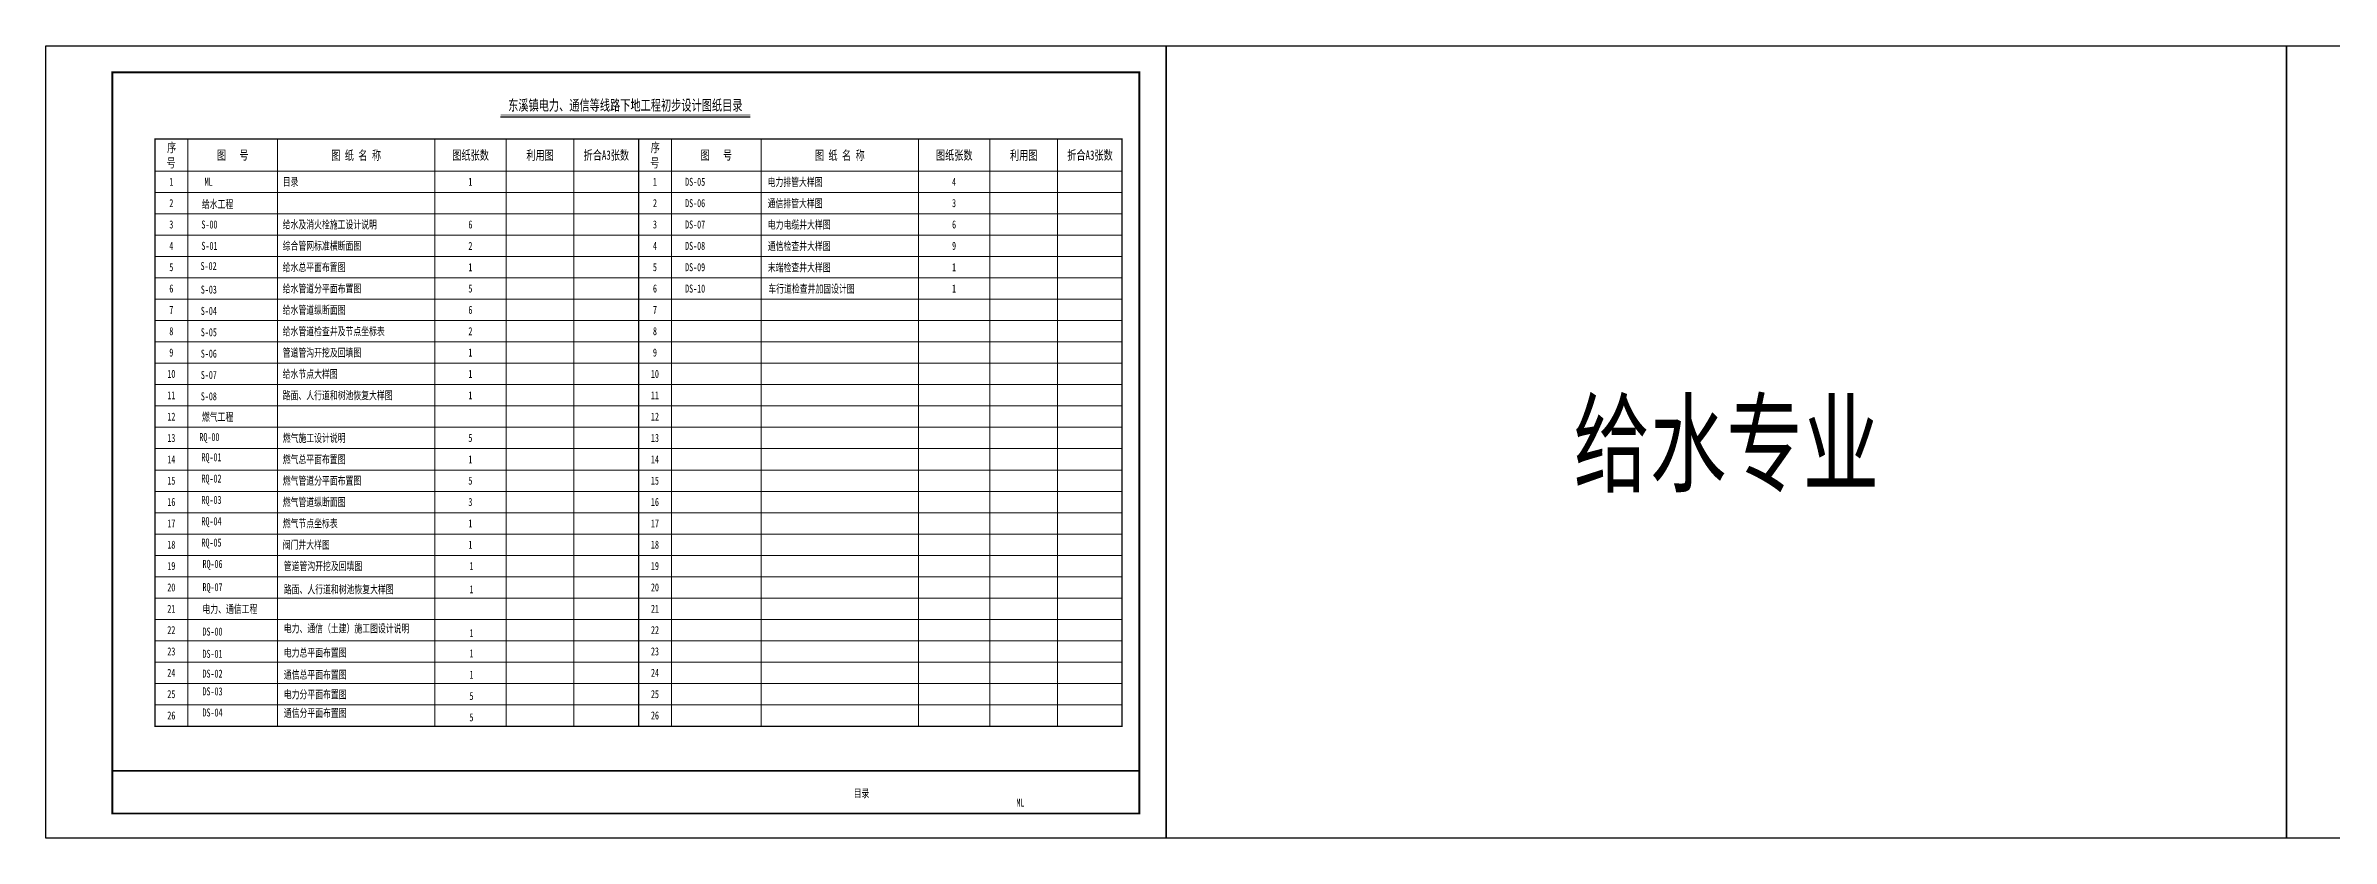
# Model space of a CAD drawing. Extents: x 2522 to 4202, y 805 to 1102.
# Drawn here: x 2522 to 3379, y 805 to 1102 of the extents above; entities that cross this region are included whole.
import ezdxf
from ezdxf.enums import TextEntityAlignment as Align

# ---------------------------------------------------------------- set-up
doc = ezdxf.new("R2010")
doc.units = 0
doc.layers.add('0-TK', color=7, linetype='Continuous')
doc.layers.add('GPSCOMMON', color=7, linetype='Continuous')
doc.styles.add('仿宋', font='simfang.ttf', dxfattribs={"width": 0.7})

msp = doc.modelspace()

# ---------------------------------------------------------------- linework, layer by layer
at = {"layer": '0-TK'}
for points in [[(2522.04, 1102.28), (2942.04, 1102.28), (2942.04, 805.28), (2522.04, 805.28)], [(2942.04, 1102.28), (3362.04, 1102.28), (3362.04, 805.28), (2942.04, 805.28)], [(3362.04, 1102.28), (3782.04, 1102.28), (3782.04, 805.28), (3362.04, 805.28)]]:
    msp.add_lwpolyline(points, close=True, dxfattribs=at)
at = {"layer": '0-TK', "const_width": 0.7}
for points in [[(2932.04, 814.56), (2547.04, 814.56), (2547.04, 1092.28), (2932.04, 1092.28)], [(2547.04, 1092.28), (2932.04, 1092.28), (2932.04, 830.56), (2547.04, 830.56)]]:
    msp.add_lwpolyline(points, close=True, dxfattribs=at)
at = {"layer": 'GPSCOMMON'}
msp.add_line((2692.58, 1075.62), (2786.15, 1075.62), dxfattribs=at)
at = {"layer": 'GPSCOMMON', "lineweight": 18}
for p, q in [((2575.3, 847.29), (2575.3, 1067.29)), ((2608.92, 1067.29), (2608.92, 847.29)), ((2608.92, 1067.29), (2608.92, 1047.29)), ((2667.89, 1067.29), (2667.89, 1047.29)), ((2694.6, 1067.29), (2694.6, 847.29)), ((2694.6, 1067.29), (2694.6, 1047.29)), ((2720.02, 1067.29), (2720.02, 847.29)), ((2720.02, 1067.29), (2720.02, 1047.29)), ((2756.61, 847.29), (2756.61, 1067.29)), ((2790.23, 1067.29), (2790.23, 847.29)), ((2790.23, 1067.29), (2790.23, 1047.29)), ((2849.2, 1067.29), (2849.2, 1047.29)), ((2875.91, 1067.29), (2875.91, 847.29)), ((2875.91, 1067.29), (2875.91, 1047.29)), ((2901.33, 1067.29), (2901.33, 847.29)), ((2901.33, 1067.29), (2901.33, 1047.29)), ((2744.26, 1055.29), (2562.95, 1055.29)), ((2925.57, 1055.29), (2744.26, 1055.29)), ((2608.92, 1047.29), (2608.92, 967.29)), ((2667.89, 1047.29), (2667.89, 847.29)), ((2694.6, 1047.29), (2694.6, 967.29)), ((2720.02, 1047.29), (2720.02, 967.29)), ((2849.2, 1047.29), (2849.2, 847.29)), ((2901.33, 1047.29), (2901.33, 967.29)), ((2744.26, 1039.29), (2562.95, 1039.29)), ((2744.26, 1039.29), (2562.95, 1039.29)), ((2925.57, 1039.29), (2744.26, 1039.29)), ((2925.57, 1039.29), (2744.26, 1039.29)), ((2744.26, 1031.29), (2562.95, 1031.29)), ((2744.26, 1031.29), (2562.95, 1031.29)), ((2925.57, 1031.29), (2744.26, 1031.29)), ((2925.57, 1031.29), (2744.26, 1031.29)), ((2744.26, 1023.29), (2562.95, 1023.29)), ((2744.26, 1023.29), (2562.95, 1023.29)), ((2925.57, 1023.29), (2744.26, 1023.29)), ((2925.57, 1023.29), (2744.26, 1023.29)), ((2744.26, 1015.29), (2562.95, 1015.29)), ((2744.26, 1015.29), (2562.95, 1015.29)), ((2925.57, 1015.29), (2744.26, 1015.29)), ((2925.57, 1015.29), (2744.26, 1015.29)), ((2744.26, 1007.29), (2562.95, 1007.29)), ((2744.26, 1007.29), (2562.95, 1007.29)), ((2925.57, 1007.29), (2744.26, 1007.29)), ((2925.57, 1007.29), (2744.26, 1007.29)), ((2744.26, 999.29), (2562.95, 999.29)), ((2925.57, 999.29), (2744.26, 999.29)), ((2744.26, 991.29), (2562.95, 991.29)), ((2925.57, 991.29), (2744.26, 991.29)), ((2744.26, 983.29), (2562.95, 983.29)), ((2925.57, 983.29), (2744.26, 983.29)), ((2744.26, 975.29), (2562.95, 975.29)), ((2925.57, 975.29), (2744.26, 975.29)), ((2744.26, 967.29), (2562.95, 967.29)), ((2608.92, 967.29), (2608.92, 871.29)), ((2694.6, 967.29), (2694.6, 911.29)), ((2720.02, 967.29), (2720.02, 911.29)), ((2925.57, 967.29), (2744.26, 967.29)), ((2790.23, 967.29), (2790.23, 871.29)), ((2901.33, 967.29), (2901.33, 911.29)), ((2744.26, 959.29), (2562.95, 959.29)), ((2744.26, 951.29), (2562.95, 951.29)), ((2925.57, 959.29), (2744.26, 959.29)), ((2925.57, 951.29), (2744.26, 951.29)), ((2744.26, 943.29), (2562.95, 943.29)), ((2925.57, 943.29), (2744.26, 943.29)), ((2744.26, 935.29), (2562.95, 935.29)), ((2925.57, 935.29), (2744.26, 935.29)), ((2744.26, 927.29), (2562.95, 927.29)), ((2925.57, 927.29), (2744.26, 927.29)), ((2744.26, 919.29), (2562.95, 919.29)), ((2925.57, 919.29), (2744.26, 919.29)), ((2744.26, 911.29), (2562.95, 911.29)), ((2694.6, 911.29), (2694.6, 903.29)), ((2720.02, 911.29), (2720.02, 903.29)), ((2925.57, 911.29), (2744.26, 911.29)), ((2901.33, 911.29), (2901.33, 903.29)), ((2744.26, 903.29), (2562.95, 903.29)), ((2925.57, 903.29), (2744.26, 903.29)), ((2744.26, 895.29), (2562.95, 895.29)), ((2744.26, 895.29), (2562.95, 895.29)), ((2925.57, 895.29), (2744.26, 895.29)), ((2925.57, 895.29), (2744.26, 895.29)), ((2744.26, 887.29), (2562.95, 887.29)), ((2744.26, 887.29), (2562.95, 887.29)), ((2925.57, 887.29), (2744.26, 887.29)), ((2925.57, 887.29), (2744.26, 887.29)), ((2744.26, 879.29), (2562.95, 879.29)), ((2925.57, 879.29), (2744.26, 879.29)), ((2744.26, 871.29), (2562.95, 871.29)), ((2925.57, 871.29), (2744.26, 871.29)), ((2744.26, 863.29), (2562.95, 863.29)), ((2925.57, 863.29), (2744.26, 863.29)), ((2744.26, 855.29), (2562.95, 855.29)), ((2925.57, 855.29), (2744.26, 855.29))]:
    msp.add_line(p, q, dxfattribs=at)
at = {"layer": 'GPSCOMMON', "color": 0, "lineweight": 18}
for p, q in [((2744.26, 1047.29), (2562.95, 1047.29)), ((2744.26, 1047.29), (2562.95, 1047.29)), ((2925.57, 1047.29), (2744.26, 1047.29)), ((2925.57, 1047.29), (2744.26, 1047.29))]:
    msp.add_line(p, q, dxfattribs=at)
at = {"layer": 'GPSCOMMON'}
msp.add_lwpolyline([(2692.58, 1076.34, 0.3, 0.3, 0), (2786.15, 1076.34, 0, 0, 0)], format="xyseb", dxfattribs=at)
at = {"layer": 'GPSCOMMON', "const_width": 0.5, "flags": 128}
for points in [[(2744.26, 1055.29), (2744.26, 847.29), (2562.95, 847.29), (2562.95, 1055.29), (2562.95, 1067.29), (2744.26, 1067.29)], [(2925.57, 1055.29), (2925.57, 847.29), (2744.26, 847.29), (2744.26, 1055.29), (2744.26, 1067.29), (2925.57, 1067.29)]]:
    msp.add_lwpolyline(points, close=True, dxfattribs=at)
for points in [[(2744.26, 847.29), (2744.26, 1055.29), (2744.26, 1067.29)], [(2925.57, 847.29), (2925.57, 1055.29), (2925.57, 1067.29)]]:
    msp.add_lwpolyline(points, dxfattribs=at)

# ---------------------------------------------------------------- texts
at = {"style": '仿宋', "width": 0.7}
msp.add_text('目录', height=3, dxfattribs=at).set_placement((2827.84, 822.14), align=Align.MIDDLE_CENTER)
msp.add_text('ML', height=3, dxfattribs=at).set_placement((2887.43, 818.66), align=Align.MIDDLE)
at = {"layer": 'GPSCOMMON', "style": '仿宋', "width": 0.7}
msp.add_text('东溪镇电力、通信等线路下地工程初步设计图纸目录', height=4, dxfattribs=at).set_placement((2739.32, 1080), align=Align.MIDDLE_CENTER)
at = {"layer": 'GPSCOMMON', "lineweight": 25, "style": '仿宋', "width": 0.7}
for s, height, p in [('序', 3.5, (2567.54, 1062.39)), ('图纸张数', 3.5, (2674.46, 1059.55)), ('利用图', 3.5, (2702.22, 1059.52)), ('折合A3张数', 3.5, (2723.67, 1059.55)), ('序', 3.5, (2748.85, 1062.39)), ('图纸张数', 3.5, (2855.77, 1059.55)), ('利用图', 3.5, (2883.53, 1059.52)), ('折合A3张数', 3.5, (2904.97, 1059.55)), ('号', 3.5, (2567.32, 1056.65)), ('号', 3.5, (2748.63, 1056.65)), ('目录', 3, (2610.9, 1049.82)), ('给水及消火栓施工设计说明', 3, (2610.9, 1033.77)), ('综合管网标准横断面图', 3, (2610.9, 1025.77)), ('给水总平面布置图', 3, (2610.9, 1017.77)), ('S-03', 3, (2580.19, 1009.41)), ('给水管道分平面布置图', 3, (2610.9, 1009.77)), ('S-04', 3, (2580.19, 1001.41)), ('给水管道纵断面图', 3, (2610.9, 1001.77)), ('S-05', 3, (2580.19, 993.41)), ('给水管道检查井及节点坐标表', 3, (2610.9, 993.77)), ('S-06', 3, (2580.19, 985.41)), ('管道管沟开挖及回填图', 3, (2610.9, 985.77)), ('S-07', 3, (2580.19, 977.41)), ('给水节点大样图', 3, (2610.9, 977.77)), ('S-08', 3, (2580.19, 969.41)), ('路面、人行道和树池恢复大样图', 3, (2610.9, 969.77)), ('燃气施工设计说明', 3, (2610.9, 953.77)), ('燃气总平面布置图', 3, (2610.9, 945.77)), ('燃气管道分平面布置图', 3, (2610.9, 937.77)), ('燃气管道纵断面图', 3, (2610.9, 929.77)), ('燃气节点坐标表', 3, (2610.9, 921.77)), ('阀门井大样图', 3, (2610.9, 913.77)), ('管道管沟开挖及回填图', 3, (2611.3, 905.77)), ('路面、人行道和树池恢复大样图', 3, (2611.3, 897.07)), ('电力、通信（土建）施工图设计说明', 3, (2611.3, 882.42)), ('电力总平面布置图', 3, (2611.3, 873.35)), ('通信总平面布置图', 3, (2611.3, 865.08)), ('电力分平面布置图', 3, (2611.3, 857.69)), ('通信分平面布置图', 3, (2611.3, 850.74))]:
    msp.add_text(s, height=height, dxfattribs=at).set_placement(p)
for s, height, p in [('图   号', 3.5, (2592.11, 1061.29)), ('图 纸 名 称', 3.5, (2638.4, 1061.29)), ('图   号', 3.5, (2773.42, 1061.29)), ('图 纸 名 称', 3.5, (2819.71, 1061.29)), ('ML', 3, (2583.1, 1051.29)), ('1', 3, (2681.24, 1051.29)), ('电力排管大样图', 3, (2802.96, 1051.29)), ('4', 3, (2862.55, 1051.29)), ('S-00', 3, (2583.41, 1035.29)), ('给水工程', 3, (2586.48, 1043)), ('6', 3, (2681.24, 1035.29)), ('DS-06', 3, (2765.49, 1043.29)), ('DS-07', 3, (2765.49, 1035.29)), ('通信排管大样图', 3, (2802.96, 1043.29)), ('电力电缆井大样图', 3, (2804.5, 1035.29)), ('3', 3, (2862.55, 1043.29)), ('6', 3, (2862.55, 1035.29)), ('S-01', 3, (2583.41, 1027.29)), ('2', 3, (2681.24, 1027.29)), ('DS-08', 3, (2765.49, 1027.29)), ('通信检查井大样图', 3, (2804.5, 1027.29)), ('9', 3, (2862.55, 1027.29)), ('S-02', 3, (2583.1, 1019.74)), ('1', 3, (2681.24, 1019.29)), ('DS-09', 3, (2765.49, 1019.29)), ('末端检查井大样图', 3, (2804.5, 1019.29)), ('1', 3, (2862.55, 1019.29)), ('5', 3, (2681.24, 1011.29)), ('DS-10', 3, (2765.49, 1011.29)), ('车行道检查井加固设计图', 3, (2809.11, 1011.29)), ('1', 3, (2862.55, 1011.29)), ('6', 3, (2681.24, 1003.29)), ('2', 3, (2681.24, 995.29)), ('1', 3, (2681.24, 987.29)), ('1', 3, (2681.24, 979.29)), ('1', 3, (2681.24, 971.29)), ('燃气工程', 3, (2586.48, 963.29)), ('RQ-00', 3, (2583.41, 955.29)), ('5', 3, (2681.24, 955.29)), ('RQ-01', 3, (2584.18, 947.74)), ('1', 3, (2681.24, 947.29)), ('RQ-02', 3, (2584.18, 939.74)), ('5', 3, (2681.24, 939.29)), ('RQ-03', 3, (2584.18, 931.74)), ('RQ-04', 3, (2584.18, 923.74)), ('3', 3, (2681.24, 931.29)), ('RQ-05', 3, (2584.18, 915.74)), ('1', 3, (2681.24, 923.29)), ('RQ-06', 3, (2584.58, 907.74)), ('1', 3, (2681.24, 915.29)), ('1', 3, (2681.64, 907.29)), ('RQ-07', 3, (2584.58, 899.04)), ('1', 3, (2681.64, 898.59)), ('电力、通信工程', 3, (2591.09, 891.29)), ('DS-00', 3, (2584.58, 882.74)), ('1', 3, (2681.64, 882.15)), ('DS-01', 3, (2584.58, 874.42)), ('1', 3, (2681.64, 874.59)), ('DS-02', 3, (2584.58, 866.99)), ('1', 3, (2681.64, 866.59)), ('DS-03', 3, (2584.58, 860.34)), ('5', 3, (2681.64, 858.59)), ('DS-04', 3, (2584.58, 852.42)), ('5', 3, (2681.64, 850.59))]:
    msp.add_text(s, height=height, dxfattribs=at).set_placement(p, align=Align.MIDDLE)
at = {"layer": 'GPSCOMMON', "color": 2, "lineweight": 25, "style": '仿宋', "width": 0.7}
for s, p in [('1', (2569.13, 1051.29)), ('1', (2750.43, 1051.29)), ('3', (2569.13, 1035.29)), ('2', (2569.13, 1043.29)), ('3', (2750.43, 1035.29)), ('2', (2750.43, 1043.29)), ('4', (2569.13, 1027.29)), ('4', (2750.43, 1027.29)), ('5', (2569.13, 1019.29)), ('5', (2750.43, 1019.29)), ('6', (2569.13, 1011.29)), ('6', (2750.43, 1011.29)), ('7', (2569.13, 1003.29)), ('7', (2750.43, 1003.29)), ('8', (2569.13, 995.29)), ('8', (2750.43, 995.29)), ('9', (2569.13, 987.29)), ('9', (2750.43, 987.29)), ('10', (2569.13, 979.29)), ('10', (2750.43, 979.29)), ('11', (2569.13, 971.29)), ('11', (2750.43, 971.29)), ('12', (2569.13, 963.29)), ('12', (2750.43, 963.29)), ('13', (2569.13, 955.29)), ('13', (2750.43, 955.29)), ('14', (2569.13, 947.29)), ('14', (2750.43, 947.29)), ('15', (2569.13, 939.29)), ('15', (2750.43, 939.29)), ('16', (2569.13, 931.29)), ('16', (2750.43, 931.29)), ('17', (2569.13, 923.29)), ('17', (2750.43, 923.29)), ('18', (2569.13, 915.29)), ('19', (2569.13, 907.29)), ('18', (2750.43, 915.29)), ('19', (2750.43, 907.29)), ('20', (2569.13, 899.29)), ('20', (2750.43, 899.29)), ('21', (2569.13, 891.29)), ('21', (2750.43, 891.29)), ('22', (2569.13, 883.29)), ('22', (2750.43, 883.29)), ('23', (2569.13, 875.29)), ('23', (2750.43, 875.29)), ('24', (2569.13, 867.29)), ('24', (2750.43, 867.29)), ('25', (2569.13, 859.29)), ('25', (2750.43, 859.29)), ('26', (2569.13, 851.29)), ('26', (2750.43, 851.29))]:
    msp.add_text(s, height=3, dxfattribs=at).set_placement(p, align=Align.MIDDLE)
at = {"layer": 'GPSCOMMON', "lineweight": 25, "style": '仿宋', "width": 0.7}
msp.add_text('DS-05', height=3, dxfattribs=at).set_placement((2765.49, 1051.29), align=Align.MIDDLE_CENTER)
at = {"layer": 'GPSCOMMON', "style": '仿宋', "width": 0.7}
msp.add_text('给水专业', height=30, dxfattribs=at).set_placement((3152.04, 953.78), align=Align.MIDDLE)

doc.saveas('drawing.dxf')
